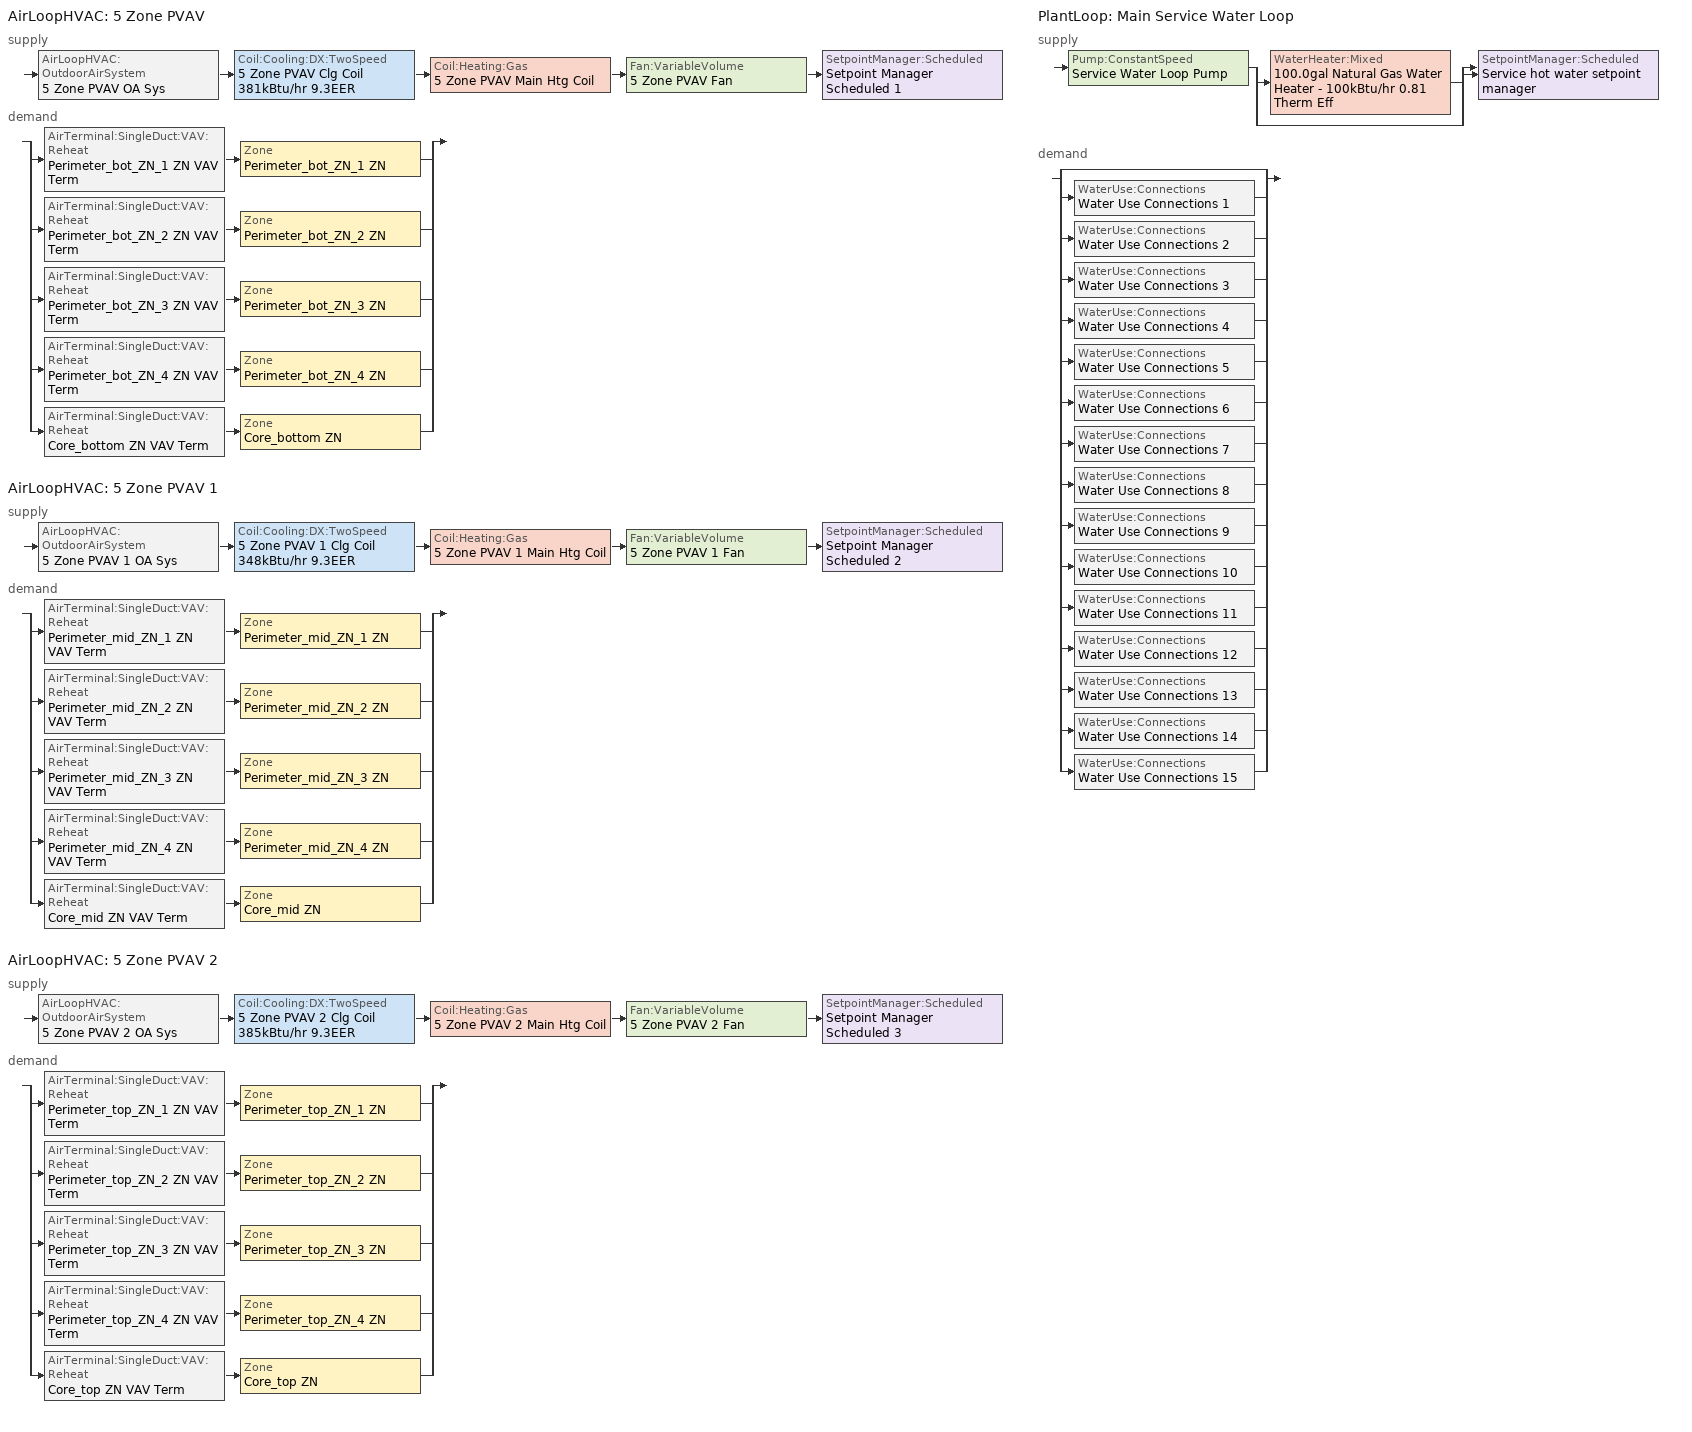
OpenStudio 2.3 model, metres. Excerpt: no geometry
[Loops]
AirLoopHVAC '5 Zone PVAV'
 supply: AirLoopHVAC:OutdoorAirSystem '5 Zone PVAV OA Sys' > Coil:Cooling:DX:TwoSpeed '5 Zone PVAV Clg Coil 381kBtu/hr 9.3EER' > Coil:Heating:Gas '5 Zone PVAV Main Htg Coil' > Fan:VariableVolume '5 Zone PVAV Fan' > SetpointManager:Scheduled 'Setpoint Manager Scheduled 1'
 demand: split
  | AirTerminal:SingleDuct:VAV:Reheat 'Perimeter_bot_ZN_1 ZN VAV Term' > Zone 'Perimeter_bot_ZN_1 ZN'
  | AirTerminal:SingleDuct:VAV:Reheat 'Perimeter_bot_ZN_2 ZN VAV Term' > Zone 'Perimeter_bot_ZN_2 ZN'
  | AirTerminal:SingleDuct:VAV:Reheat 'Perimeter_bot_ZN_3 ZN VAV Term' > Zone 'Perimeter_bot_ZN_3 ZN'
  | AirTerminal:SingleDuct:VAV:Reheat 'Perimeter_bot_ZN_4 ZN VAV Term' > Zone 'Perimeter_bot_ZN_4 ZN'
  | AirTerminal:SingleDuct:VAV:Reheat 'Core_bottom ZN VAV Term' > Zone 'Core_bottom ZN'
AirLoopHVAC '5 Zone PVAV 1'
 supply: AirLoopHVAC:OutdoorAirSystem '5 Zone PVAV 1 OA Sys' > Coil:Cooling:DX:TwoSpeed '5 Zone PVAV 1 Clg Coil 348kBtu/hr 9.3EER' > Coil:Heating:Gas '5 Zone PVAV 1 Main Htg Coil' > Fan:VariableVolume '5 Zone PVAV 1 Fan' > SetpointManager:Scheduled 'Setpoint Manager Scheduled 2'
 demand: split
  | AirTerminal:SingleDuct:VAV:Reheat 'Perimeter_mid_ZN_1 ZN VAV Term' > Zone 'Perimeter_mid_ZN_1 ZN'
  | AirTerminal:SingleDuct:VAV:Reheat 'Perimeter_mid_ZN_2 ZN VAV Term' > Zone 'Perimeter_mid_ZN_2 ZN'
  | AirTerminal:SingleDuct:VAV:Reheat 'Perimeter_mid_ZN_3 ZN VAV Term' > Zone 'Perimeter_mid_ZN_3 ZN'
  | AirTerminal:SingleDuct:VAV:Reheat 'Perimeter_mid_ZN_4 ZN VAV Term' > Zone 'Perimeter_mid_ZN_4 ZN'
  | AirTerminal:SingleDuct:VAV:Reheat 'Core_mid ZN VAV Term' > Zone 'Core_mid ZN'
AirLoopHVAC '5 Zone PVAV 2'
 supply: AirLoopHVAC:OutdoorAirSystem '5 Zone PVAV 2 OA Sys' > Coil:Cooling:DX:TwoSpeed '5 Zone PVAV 2 Clg Coil 385kBtu/hr 9.3EER' > Coil:Heating:Gas '5 Zone PVAV 2 Main Htg Coil' > Fan:VariableVolume '5 Zone PVAV 2 Fan' > SetpointManager:Scheduled 'Setpoint Manager Scheduled 3'
 demand: split
  | AirTerminal:SingleDuct:VAV:Reheat 'Perimeter_top_ZN_1 ZN VAV Term' > Zone 'Perimeter_top_ZN_1 ZN'
  | AirTerminal:SingleDuct:VAV:Reheat 'Perimeter_top_ZN_2 ZN VAV Term' > Zone 'Perimeter_top_ZN_2 ZN'
  | AirTerminal:SingleDuct:VAV:Reheat 'Perimeter_top_ZN_3 ZN VAV Term' > Zone 'Perimeter_top_ZN_3 ZN'
  | AirTerminal:SingleDuct:VAV:Reheat 'Perimeter_top_ZN_4 ZN VAV Term' > Zone 'Perimeter_top_ZN_4 ZN'
  | AirTerminal:SingleDuct:VAV:Reheat 'Core_top ZN VAV Term' > Zone 'Core_top ZN'
PlantLoop 'Main Service Water Loop'
 supply: Pump:ConstantSpeed 'Service Water Loop Pump' > split
  | WaterHeater:Mixed '100.0gal Natural Gas Water Heater - 100kBtu/hr 0.81 Therm Eff'
  | bypass
  join > SetpointManager:Scheduled 'Service hot water setpoint manager'
 demand: split
  | bypass
  | WaterUse:Connections 'Water Use Connections 1'
  | WaterUse:Connections 'Water Use Connections 2'
  | WaterUse:Connections 'Water Use Connections 3'
  | WaterUse:Connections 'Water Use Connections 4'
  | WaterUse:Connections 'Water Use Connections 5'
  | WaterUse:Connections 'Water Use Connections 6'
  | WaterUse:Connections 'Water Use Connections 7'
  | WaterUse:Connections 'Water Use Connections 8'
  | WaterUse:Connections 'Water Use Connections 9'
  | WaterUse:Connections 'Water Use Connections 10'
  | WaterUse:Connections 'Water Use Connections 11'
  | WaterUse:Connections 'Water Use Connections 12'
  | WaterUse:Connections 'Water Use Connections 13'
  | WaterUse:Connections 'Water Use Connections 14'
  | WaterUse:Connections 'Water Use Connections 15'
[Sizing:Zone] Zone Cooling Design Supply Air Temperature Input Method=SupplyAirTemperature; Zone Cooling Design Supply Air Temperature {C}=12.7778; Zone Cooling Design Supply Air Temperature Difference {deltaC}=11.11; Zone Heating Design Supply Air Temperature Input Method=SupplyAirTemperature; Zone Heating Design Supply Air Temperature {C}=50; Zone Heating Design Supply Air Temperature Difference {deltaC}=11.11; Zone Cooling Design Supply Air Humidity Ratio {kg-H2O/kg-air}=0.0085; Zone Heating Design Supply Air Humidity Ratio {kg-H2O/kg-air}=0.008; Cooling Design Air Flow Method=DesignDay; Heating Design Air Flow Method=DesignDay; Account for Dedicated Outdoor Air System=No; Dedicated Outdoor Air System Control Strategy=NeutralSupplyAir; Dedicated Outdoor Air Low Setpoint Temperature for Design {C}=autosize; Dedicated Outdoor Air High Setpoint Temperature for Design {C}=autosize
Core_mid ZN; Perimeter_top_ZN_2 ZN; Perimeter_bot_ZN_4 ZN; Perimeter_top_ZN_4 ZN; Perimeter_mid_ZN_3 ZN; Core_top ZN; Perimeter_mid_ZN_2 ZN; Perimeter_bot_ZN_3 ZN; Perimeter_mid_ZN_4 ZN; Perimeter_bot_ZN_2 ZN; Perimeter_top_ZN_3 ZN; Perimeter_top_ZN_1 ZN; Core_bottom ZN; Perimeter_bot_ZN_1 ZN; Perimeter_mid_ZN_1 ZN
[Zone equipment]
Core_mid ZN: Core_mid ZN VAV Term
Perimeter_top_ZN_2 ZN: Perimeter_top_ZN_2 ZN VAV Term
Perimeter_bot_ZN_4 ZN: Perimeter_bot_ZN_4 ZN VAV Term
Perimeter_top_ZN_4 ZN: Perimeter_top_ZN_4 ZN VAV Term
Perimeter_mid_ZN_3 ZN: Perimeter_mid_ZN_3 ZN VAV Term
Core_top ZN: Core_top ZN VAV Term
Perimeter_mid_ZN_2 ZN: Perimeter_mid_ZN_2 ZN VAV Term
Perimeter_bot_ZN_3 ZN: Perimeter_bot_ZN_3 ZN VAV Term
Perimeter_mid_ZN_4 ZN: Perimeter_mid_ZN_4 ZN VAV Term
Perimeter_bot_ZN_2 ZN: Perimeter_bot_ZN_2 ZN VAV Term
Perimeter_top_ZN_3 ZN: Perimeter_top_ZN_3 ZN VAV Term
Perimeter_top_ZN_1 ZN: Perimeter_top_ZN_1 ZN VAV Term
Core_bottom ZN: Core_bottom ZN VAV Term
Perimeter_bot_ZN_1 ZN: Perimeter_bot_ZN_1 ZN VAV Term
Perimeter_mid_ZN_1 ZN: Perimeter_mid_ZN_1 ZN VAV Term
[AirLoopHVAC] Availability Schedule=OfficeMedium HVACOperationSchd; Design Supply Air Flow Rate {m3/s}=AutoSize
Name | Availability Manager
5 Zone PVAV | Availability Manager Night Cycle 1
5 Zone PVAV 1 | Availability Manager Night Cycle 2
5 Zone PVAV 2 | Availability Manager Night Cycle 3
[Sizing:System] Type of Load to Size On=Sensible; Design Outdoor Air Flow Rate {m3/s}=1.40608; Minimum System Air Flow Ratio=0.3; Preheat Design Temperature {C}=7; Preheat Design Humidity Ratio {kg-H2O/kg-Air}=0.008; Precool Design Temperature {C}=12.8; Precool Design Humidity Ratio {kg-H2O/kg-Air}=0.008; Central Cooling Design Supply Air Temperature {C}=14; Central Heating Design Supply Air Temperature {C}=16.6667; Sizing Option=Coincident; 100% Outdoor Air in Cooling=No; 100% Outdoor Air in Heating=No; Central Cooling Design Supply Air Humidity Ratio {kg-H2O/kg-Air}=0.0085; Central Heating Design Supply Air Humidity Ratio {kg-H2O/kg-Air}=0.008; Cooling Design Air Flow Method=DesignDay; Cooling Design Air Flow Rate {m3/s}=0; Heating Design Air Flow Method=DesignDay; Heating Design Air Flow Rate {m3/s}=0; System Outdoor Air Method=ZoneSum; Zone Maximum Outdoor Air Fraction=1; Cooling Supply Air Flow Rate Per Floor Area {m3/s-m2}=0.00996765; Cooling Fraction of Autosized Cooling Supply Air Flow Rate=1; Cooling Supply Air Flow Rate Per Unit Cooling Capacity {m3/s-W}=3.94755e-05; Heating Supply Air Flow Rate Per Floor Area {m3/s-m2}=0.00996765; Heating Fraction of Autosized Heating Supply Air Flow Rate=1; Heating Fraction of Autosized Cooling Supply Air Flow Rate=1; Heating Supply Air Flow Rate Per Unit Heating Capacity {m3/s-W}=3.15882e-05; Cooling Design Capacity Method=CoolingDesignCapacity; Cooling Design Capacity {W}=autosize; Cooling Design Capacity Per Floor Area {W/m2}=234.7; Fraction of Autosized Cooling Design Capacity=1; Heating Design Capacity Method=HeatingDesignCapacity; Heating Design Capacity {W}=autosize; Heating Design Capacity Per Floor Area {W/m2}=157; Fraction of Autosized Heating Design Capacity=1; Central Cooling Capacity Control Method=OnOff
5 Zone PVAV; 5 Zone PVAV 1; 5 Zone PVAV 2
[SetpointManager:Scheduled] Control Variable=Temperature
Name | Schedule
Setpoint Manager Scheduled 1 | Supply Air Temp - 55F
Setpoint Manager Scheduled 2 | Supply Air Temp - 55F 1
Setpoint Manager Scheduled 3 | Supply Air Temp - 55F 2
Service hot water setpoint manager | Service Water Loop Temp - 140F
[AvailabilityManager:NightCycle] Control Type=CycleOnAny; Thermostat Tolerance {deltaC}=1; Cycling Run Time {s}=3600
Availability Manager Night Cycle 1; Availability Manager Night Cycle 2; Availability Manager Night Cycle 3
[Fan:VariableVolume] Availability Schedule=Always On Discrete; Fan Efficiency=0.5915; Pressure Rise {Pa}=1574.24; Maximum Flow Rate {m3/s}=Autosize; Fan Power Minimum Flow Rate Input Method=Fraction; Fan Power Minimum Flow Fraction=0.2; Fan Power Minimum Air Flow Rate {m3/s}=0; Motor Efficiency=0.91; Motor In Airstream Fraction=1; Fan Power Coefficient 1=0.0013; Fan Power Coefficient 2=0.147; Fan Power Coefficient 3=0.9506; Fan Power Coefficient 4=-0.0998; Fan Power Coefficient 5=0
5 Zone PVAV Fan; 5 Zone PVAV 1 Fan; 5 Zone PVAV 2 Fan
[Coil:Heating:Gas] Availability Schedule=Always On Discrete; Gas Burner Efficiency=0.8; Nominal Capacity {W}=AutoSize; Parasitic Electric Load {W}=0; Parasitic Gas Load {W}=0
5 Zone PVAV Main Htg Coil; 5 Zone PVAV 1 Main Htg Coil; 5 Zone PVAV 2 Main Htg Coil
[Coil:Cooling:DX:TwoSpeed] Availability Schedule=Always On Discrete; Rated High Speed Total Cooling Capacity {W}=Autosize; Rated High Speed Sensible Heat Ratio=Autosize; Rated High Speed Air Flow Rate {m3/s}=Autosize; Rated Low Speed Total Cooling Capacity {W}=Autosize; Rated Low Speed Sensible Heat Ratio=0.69; Condenser Type=AirCooled; High Speed Evaporative Condenser Effectiveness=0; High Speed Evaporative Condenser Air Flow Rate {m3/s}=Autosize; High Speed Evaporative Condenser Pump Rated Power Consumption {W}=Autosize; Low Speed Evaporative Condenser Effectiveness=0; Low Speed Evaporative Condenser Air Flow Rate {m3/s}=Autosize; Low Speed Evaporative Condenser Pump Rated Power Consumption {W}=Autosize; Basin Heater Capacity {W/K}=10; Basin Heater Setpoint Temperature {C}=2
Name | Rated High Speed COP {W/W} | Total Cooling Capacity Function of Temperature Curve | Total Cooling Capacity Function of Flow Fraction Curve | Energy Input Ratio Function of Temperature Curve | Energy Input Ratio Function of Flow Fraction Curve | Part Load Fraction Correlation Curve | Rated Low Speed COP {W/W} | Low Speed Total Cooling Capacity Function of Temperature Curve | Low Speed Energy Input Ratio Function of Temperature Curve
5 Zone PVAV Clg Coil 381kBtu/hr 9.3EER | 3.42137 | CoilClgDXQRatio_fTwbToadbSI 4 | CoilClgDXSnglQRatio_fCFMRatio 2 | CoilClgDXEIRRatio_fTwbToadbSI 4 | CoilClgDXSnglEIRRatio_fCFMRatio 2 | CoilClgDXEIRRatio_fQFrac 2 | 3.42137 | CoilClgDXQRatio_fTwbToadbSI 5 | CoilClgDXEIRRatio_fTwbToadbSI 5
5 Zone PVAV 1 Clg Coil 348kBtu/hr 9.3EER | 3.39706 | CoilClgDXQRatio_fTwbToadbSI | CoilClgDXSnglQRatio_fCFMRatio | CoilClgDXEIRRatio_fTwbToadbSI | CoilClgDXSnglEIRRatio_fCFMRatio | CoilClgDXEIRRatio_fQFrac | 3.39706 | CoilClgDXQRatio_fTwbToadbSI 1 | CoilClgDXEIRRatio_fTwbToadbSI 1
5 Zone PVAV 2 Clg Coil 385kBtu/hr 9.3EER | 3.42399 | CoilClgDXQRatio_fTwbToadbSI 2 | CoilClgDXSnglQRatio_fCFMRatio 1 | CoilClgDXEIRRatio_fTwbToadbSI 2 | CoilClgDXSnglEIRRatio_fCFMRatio 1 | CoilClgDXEIRRatio_fQFrac 1 | 3.42399 | CoilClgDXQRatio_fTwbToadbSI 3 | CoilClgDXEIRRatio_fTwbToadbSI 3
[Controller:OutdoorAir] Minimum Outdoor Air Flow Rate {m3/s}=0; Maximum Outdoor Air Flow Rate {m3/s}=Autosize; Economizer Control Type=NoEconomizer; Economizer Control Action Type=ModulateFlow; Economizer Maximum Limit Dry-Bulb Temperature {C}=28; Economizer Maximum Limit Enthalpy {J/kg}=64000; Economizer Minimum Limit Dry-Bulb Temperature {C}=-100; Lockout Type=LockoutWithCompressor; Minimum Limit Type=FixedMinimum; Minimum Outdoor Air Schedule=Always On Discrete; High Humidity Control=No; Heat Recovery Bypass Control Type=BypassWhenWithinEconomizerLimits
Name | Controller Mechanical Ventilation
Controller Outdoor Air 1 | 5 Zone PVAV Ventilation Controller
Controller Outdoor Air 2 | 5 Zone PVAV 1 Ventilation Controller
Controller Outdoor Air 3 | 5 Zone PVAV 2 Ventilation Controller
[Controller:MechanicalVentilation] Availability Schedule=OfficeMedium MinOA_MotorizedDamper_Sched; System Outdoor Air Method=ZoneSum
5 Zone PVAV Ventilation Controller; 5 Zone PVAV 1 Ventilation Controller; 5 Zone PVAV 2 Ventilation Controller
[AirLoopHVAC:OutdoorAirSystem]
Name | Controller
5 Zone PVAV OA Sys | Controller Outdoor Air 1
5 Zone PVAV 1 OA Sys | Controller Outdoor Air 2
5 Zone PVAV 2 OA Sys | Controller Outdoor Air 3
[Coil:Heating:Electric] Availability Schedule=Always On Discrete
Perimeter_bot_ZN_1 ZN Rht Coil; Perimeter_bot_ZN_2 ZN Rht Coil; Perimeter_bot_ZN_3 ZN Rht Coil; Perimeter_bot_ZN_4 ZN Rht Coil; Core_bottom ZN Rht Coil; Perimeter_mid_ZN_1 ZN Rht Coil; Perimeter_mid_ZN_2 ZN Rht Coil; Perimeter_mid_ZN_3 ZN Rht Coil; Perimeter_mid_ZN_4 ZN Rht Coil; Core_mid ZN Rht Coil; Perimeter_top_ZN_1 ZN Rht Coil; Perimeter_top_ZN_2 ZN Rht Coil; Perimeter_top_ZN_3 ZN Rht Coil; Perimeter_top_ZN_4 ZN Rht Coil; Core_top ZN Rht Coil
[AirTerminal:SingleDuct:VAV:Reheat] Availability Schedule=Always On Discrete; Maximum Air Flow Rate {m3/s}=AutoSize; Zone Minimum Air Flow Input Method=Constant; Fixed Minimum Air Flow Rate {m3/s}=0; Maximum Hot Water or Steam Flow Rate {m3/s}=AutoSize; Minimum Hot Water or Steam Flow Rate {m3/s}=0; Convergence Tolerance=0.001; Damper Heating Action=Normal; Maximum Flow per Zone Floor Area During Reheat {m3/s-m2}=AutoSize; Maximum Flow Fraction During Reheat=AutoSize; Maximum Reheat Air Temperature {C}=35; Control For Outdoor Air=No
Name | Constant Minimum Air Flow Fraction | Reheat Coil
Perimeter_bot_ZN_1 ZN VAV Term | 0.3 | Perimeter_bot_ZN_1 ZN Rht Coil
Perimeter_bot_ZN_2 ZN VAV Term | 0.3 | Perimeter_bot_ZN_2 ZN Rht Coil
Perimeter_bot_ZN_3 ZN VAV Term | 0.311432 | Perimeter_bot_ZN_3 ZN Rht Coil
Perimeter_bot_ZN_4 ZN VAV Term | 0.3 | Perimeter_bot_ZN_4 ZN Rht Coil
Core_bottom ZN VAV Term | 0.3 | Core_bottom ZN Rht Coil
Perimeter_mid_ZN_1 ZN VAV Term | 0.3 | Perimeter_mid_ZN_1 ZN Rht Coil
Perimeter_mid_ZN_2 ZN VAV Term | 0.3 | Perimeter_mid_ZN_2 ZN Rht Coil
Perimeter_mid_ZN_3 ZN VAV Term | 0.3 | Perimeter_mid_ZN_3 ZN Rht Coil
Perimeter_mid_ZN_4 ZN VAV Term | 0.3 | Perimeter_mid_ZN_4 ZN Rht Coil
Core_mid ZN VAV Term | 0.380506 | Core_mid ZN Rht Coil
Perimeter_top_ZN_1 ZN VAV Term | 0.3 | Perimeter_top_ZN_1 ZN Rht Coil
Perimeter_top_ZN_2 ZN VAV Term | 0.3 | Perimeter_top_ZN_2 ZN Rht Coil
Perimeter_top_ZN_3 ZN VAV Term | 0.3 | Perimeter_top_ZN_3 ZN Rht Coil
Perimeter_top_ZN_4 ZN VAV Term | 0.3 | Perimeter_top_ZN_4 ZN Rht Coil
Core_top ZN VAV Term | 0.363537 | Core_top ZN Rht Coil
[PlantLoop]
Main Service Water Loop: Glycol Concentration=0; Maximum Loop Temperature {C}=60; Minimum Loop Temperature {C}=10; Plant Loop Volume {m3}=Autocalculate; Load Distribution Scheme=Optimal
[Sizing:Plant]
Main Service Water Loop: Loop Type=Heating; Design Loop Exit Temperature {C}=60; Loop Design Temperature Difference {deltaC}=5; Sizing Option=NonCoincident; Zone Timesteps in Averaging Window=1; Coincident Sizing Factor Mode=None
[Pump:ConstantSpeed]
Service Water Loop Pump: Rated Flow Rate {m3/s}=autosize; Rated Pump Head {Pa}=29891; Rated Power Consumption {W}=autosize; Motor Efficiency=0.825; Fraction of Motor Inefficiencies to Fluid Stream=0; Pump Control Type=Intermittent
[WaterHeater:Mixed]
100.0gal Natural Gas Water Heater - 100kBtu/hr 0.81 Therm Eff: Tank Volume {m3}=0.378541; Setpoint Temperature Schedule=Service Water Loop Temp - 140F; Deadband Temperature Difference {deltaC}=2; Maximum Temperature Limit {C}=82.2222; Heater Control Type=Cycle; Heater Maximum Capacity {W}=29307.1; Heater Fuel Type=NaturalGas; Heater Thermal Efficiency=0.8098; Off Cycle Parasitic Fuel Consumption Rate {W}=1382.94; Off Cycle Parasitic Fuel Type=NaturalGas; Off Cycle Parasitic Heat Fraction to Tank=0.8; On Cycle Parasitic Fuel Consumption Rate {W}=1382.94; On Cycle Parasitic Fuel Type=NaturalGas; On Cycle Parasitic Heat Fraction to Tank=0; Ambient Temperature Indicator=Schedule; Ambient Temperature Schedule=Water Heater Ambient Temp Schedule - 70F; Off Cycle Loss Coefficient to Ambient Temperature {W/K}=7.38539; On Cycle Loss Coefficient to Ambient Temperature {W/K}=7.38539; Use Side Effectiveness=1; Source Side Effectiveness=1; Use Side Design Flow Rate {m3/s}=autosize; Source Side Design Flow Rate {m3/s}=autosize; Indirect Water Heating Recovery Time {hr}=1.5
[WaterUse:Connections]
Name | Water Use Equipment Name 1
Water Use Connections 1 | Perimeter_bot_zn_1 Service Water Use 0.04gal/min
Water Use Connections 2 | Perimeter_bot_zn_2 Service Water Use 0.02gal/min
Water Use Connections 3 | Perimeter_bot_zn_3 Service Water Use 0.04gal/min
Water Use Connections 4 | Perimeter_bot_zn_4 Service Water Use 0.02gal/min
Water Use Connections 5 | Core_bottom Service Water Use 0.17gal/min
Water Use Connections 6 | Perimeter_mid_zn_1 Service Water Use 0.04gal/min
Water Use Connections 7 | Perimeter_mid_zn_2 Service Water Use 0.02gal/min
Water Use Connections 8 | Perimeter_mid_zn_3 Service Water Use 0.04gal/min
Water Use Connections 9 | Perimeter_mid_zn_4 Service Water Use 0.02gal/min
Water Use Connections 10 | Core_mid Service Water Use 0.17gal/min
Water Use Connections 11 | Perimeter_top_zn_1 Service Water Use 0.04gal/min
Water Use Connections 12 | Perimeter_top_zn_2 Service Water Use 0.02gal/min
Water Use Connections 13 | Perimeter_top_zn_3 Service Water Use 0.04gal/min
Water Use Connections 14 | Perimeter_top_zn_4 Service Water Use 0.02gal/min
Water Use Connections 15 | Core_top Service Water Use 0.17gal/min
[WaterUse:Equipment:Definition]
Name | Peak Flow Rate {m3/s} | Target Temperature Schedule | Sensible Fraction Schedule | Latent Fraction Schedule
Perimeter_bot_zn_1 Service Water Use Def 0.04gal/min | 2.23171e-06 | Schedule Ruleset 5 | Schedule Ruleset 3 | Schedule Ruleset 4
Perimeter_bot_zn_2 Service Water Use Def 0.02gal/min | 1.41286e-06 | Schedule Ruleset 8 | Schedule Ruleset 6 | Schedule Ruleset 7
Perimeter_bot_zn_3 Service Water Use Def 0.04gal/min | 2.23171e-06 | Schedule Ruleset 11 | Schedule Ruleset 9 | Schedule Ruleset 10
Perimeter_bot_zn_4 Service Water Use Def 0.02gal/min | 1.41277e-06 | Schedule Ruleset 14 | Schedule Ruleset 12 | Schedule Ruleset 13
Core_bottom Service Water Use Def 0.17gal/min | 1.05864e-05 | Schedule Ruleset 17 | Schedule Ruleset 15 | Schedule Ruleset 16
Perimeter_mid_zn_1 Service Water Use Def 0.04gal/min | 2.23171e-06 | Schedule Ruleset 20 | Schedule Ruleset 18 | Schedule Ruleset 19
Perimeter_mid_zn_2 Service Water Use Def 0.02gal/min | 1.41286e-06 | Schedule Ruleset 23 | Schedule Ruleset 21 | Schedule Ruleset 22
Perimeter_mid_zn_3 Service Water Use Def 0.04gal/min | 2.23171e-06 | Schedule Ruleset 26 | Schedule Ruleset 24 | Schedule Ruleset 25
Perimeter_mid_zn_4 Service Water Use Def 0.02gal/min | 1.41277e-06 | Schedule Ruleset 29 | Schedule Ruleset 27 | Schedule Ruleset 28
Core_mid Service Water Use Def 0.17gal/min | 1.05864e-05 | Schedule Ruleset 32 | Schedule Ruleset 30 | Schedule Ruleset 31
Perimeter_top_zn_1 Service Water Use Def 0.04gal/min | 2.23171e-06 | Schedule Ruleset 35 | Schedule Ruleset 33 | Schedule Ruleset 34
Perimeter_top_zn_2 Service Water Use Def 0.02gal/min | 1.41286e-06 | Schedule Ruleset 38 | Schedule Ruleset 36 | Schedule Ruleset 37
Perimeter_top_zn_3 Service Water Use Def 0.04gal/min | 2.23171e-06 | Schedule Ruleset 41 | Schedule Ruleset 39 | Schedule Ruleset 40
Perimeter_top_zn_4 Service Water Use Def 0.02gal/min | 1.41277e-06 | Schedule Ruleset 44 | Schedule Ruleset 42 | Schedule Ruleset 43
Core_top Service Water Use Def 0.17gal/min | 1.05864e-05 | Schedule Ruleset 47 | Schedule Ruleset 45 | Schedule Ruleset 46
[WaterUse:Equipment] Flow Rate Fraction Schedule=OfficeMedium BLDG_SWH_SCH
Name | Water Use Equipment Definition
Perimeter_bot_zn_1 Service Water Use 0.04gal/min | Perimeter_bot_zn_1 Service Water Use Def 0.04gal/min
Perimeter_bot_zn_2 Service Water Use 0.02gal/min | Perimeter_bot_zn_2 Service Water Use Def 0.02gal/min
Perimeter_bot_zn_3 Service Water Use 0.04gal/min | Perimeter_bot_zn_3 Service Water Use Def 0.04gal/min
Perimeter_bot_zn_4 Service Water Use 0.02gal/min | Perimeter_bot_zn_4 Service Water Use Def 0.02gal/min
Core_bottom Service Water Use 0.17gal/min | Core_bottom Service Water Use Def 0.17gal/min
Perimeter_mid_zn_1 Service Water Use 0.04gal/min | Perimeter_mid_zn_1 Service Water Use Def 0.04gal/min
Perimeter_mid_zn_2 Service Water Use 0.02gal/min | Perimeter_mid_zn_2 Service Water Use Def 0.02gal/min
Perimeter_mid_zn_3 Service Water Use 0.04gal/min | Perimeter_mid_zn_3 Service Water Use Def 0.04gal/min
Perimeter_mid_zn_4 Service Water Use 0.02gal/min | Perimeter_mid_zn_4 Service Water Use Def 0.02gal/min
Core_mid Service Water Use 0.17gal/min | Core_mid Service Water Use Def 0.17gal/min
Perimeter_top_zn_1 Service Water Use 0.04gal/min | Perimeter_top_zn_1 Service Water Use Def 0.04gal/min
Perimeter_top_zn_2 Service Water Use 0.02gal/min | Perimeter_top_zn_2 Service Water Use Def 0.02gal/min
Perimeter_top_zn_3 Service Water Use 0.04gal/min | Perimeter_top_zn_3 Service Water Use Def 0.04gal/min
Perimeter_top_zn_4 Service Water Use 0.02gal/min | Perimeter_top_zn_4 Service Water Use Def 0.02gal/min
Core_top Service Water Use 0.17gal/min | Core_top Service Water Use Def 0.17gal/min
[Schedule:Ruleset]
OfficeMedium HVACOperationSchd: Default Day Schedule=OfficeMedium HVACOperationSchd Default; Summer Design Day Schedule=OfficeMedium HVACOperationSchd Summer Design Day; Winter Design Day Schedule=OfficeMedium HVACOperationSchd Winter Design Day
OfficeMedium MinOA_MotorizedDamper_Sched: Default Day Schedule=OfficeMedium MinOA_MotorizedDamper_Sched Default; Summer Design Day Schedule=OfficeMedium MinOA_MotorizedDamper_Sched Summer Design Day; Winter Design Day Schedule=OfficeMedium MinOA_MotorizedDamper_Sched Winter Design Day
Supply Air Temp - 55F: Default Day Schedule=Supply Air Temp - 55F Default
Supply Air Temp - 55F 1: Default Day Schedule=Supply Air Temp - 55F Default 1
Supply Air Temp - 55F 2: Default Day Schedule=Supply Air Temp - 55F Default 2
Service Water Loop Temp - 140F: Default Day Schedule=Service Water Loop Temp - 140F Default
Water Heater Ambient Temp Schedule - 70F: Default Day Schedule=Water Heater Ambient Temp Schedule - 70F Default
Schedule Ruleset 3: Default Day Schedule=Schedule Day 28
Schedule Ruleset 4: Default Day Schedule=Schedule Day 29
Schedule Ruleset 5: Default Day Schedule=Schedule Day 30
OfficeMedium BLDG_SWH_SCH: Default Day Schedule=OfficeMedium BLDG_SWH_SCH Default; Summer Design Day Schedule=OfficeMedium BLDG_SWH_SCH Summer Design Day; Winter Design Day Schedule=OfficeMedium BLDG_SWH_SCH Winter Design Day
Schedule Ruleset 6: Default Day Schedule=Schedule Day 33
Schedule Ruleset 7: Default Day Schedule=Schedule Day 34
Schedule Ruleset 8: Default Day Schedule=Schedule Day 35
Schedule Ruleset 9: Default Day Schedule=Schedule Day 36
Schedule Ruleset 10: Default Day Schedule=Schedule Day 37
Schedule Ruleset 11: Default Day Schedule=Schedule Day 38
Schedule Ruleset 12: Default Day Schedule=Schedule Day 39
Schedule Ruleset 13: Default Day Schedule=Schedule Day 40
Schedule Ruleset 14: Default Day Schedule=Schedule Day 41
Schedule Ruleset 15: Default Day Schedule=Schedule Day 42
Schedule Ruleset 16: Default Day Schedule=Schedule Day 43
Schedule Ruleset 17: Default Day Schedule=Schedule Day 44
Schedule Ruleset 18: Default Day Schedule=Schedule Day 45
Schedule Ruleset 19: Default Day Schedule=Schedule Day 46
Schedule Ruleset 20: Default Day Schedule=Schedule Day 47
Schedule Ruleset 21: Default Day Schedule=Schedule Day 48
Schedule Ruleset 22: Default Day Schedule=Schedule Day 49
Schedule Ruleset 23: Default Day Schedule=Schedule Day 50
Schedule Ruleset 24: Default Day Schedule=Schedule Day 51
Schedule Ruleset 25: Default Day Schedule=Schedule Day 52
Schedule Ruleset 26: Default Day Schedule=Schedule Day 53
Schedule Ruleset 27: Default Day Schedule=Schedule Day 54
Schedule Ruleset 28: Default Day Schedule=Schedule Day 55
Schedule Ruleset 29: Default Day Schedule=Schedule Day 56
Schedule Ruleset 30: Default Day Schedule=Schedule Day 57
Schedule Ruleset 31: Default Day Schedule=Schedule Day 58
Schedule Ruleset 32: Default Day Schedule=Schedule Day 59
Schedule Ruleset 33: Default Day Schedule=Schedule Day 60
Schedule Ruleset 34: Default Day Schedule=Schedule Day 61
Schedule Ruleset 35: Default Day Schedule=Schedule Day 62
Schedule Ruleset 36: Default Day Schedule=Schedule Day 63
Schedule Ruleset 37: Default Day Schedule=Schedule Day 64
Schedule Ruleset 38: Default Day Schedule=Schedule Day 65
Schedule Ruleset 39: Default Day Schedule=Schedule Day 66
Schedule Ruleset 40: Default Day Schedule=Schedule Day 67
Schedule Ruleset 41: Default Day Schedule=Schedule Day 68
Schedule Ruleset 42: Default Day Schedule=Schedule Day 69
Schedule Ruleset 43: Default Day Schedule=Schedule Day 70
Schedule Ruleset 44: Default Day Schedule=Schedule Day 71
Schedule Ruleset 45: Default Day Schedule=Schedule Day 72
Schedule Ruleset 46: Default Day Schedule=Schedule Day 73
Schedule Ruleset 47: Default Day Schedule=Schedule Day 74
[Schedule:Day]
OfficeMedium HVACOperationSchd Default; OfficeMedium MinOA_MotorizedDamper_Sched Default: 24, 0, 0
OfficeMedium HVACOperationSchd Summer Design Day; OfficeMedium HVACOperationSchd SmrDsn|Wkdy Day: 6, 0, 0, 22, 0, 1, 24, 0, 0
OfficeMedium HVACOperationSchd Winter Design Day; OfficeMedium HVACOperationSchd WntrDsn|Sat Day: 6, 0, 0, 18, 0, 1, 24, 0, 0
OfficeMedium MinOA_MotorizedDamper_Sched Summer Design Day; OfficeMedium MinOA_MotorizedDamper_Sched SmrDsn|Wkdy Day: 7, 0, 0, 22, 0, 1, 24, 0, 0
OfficeMedium MinOA_MotorizedDamper_Sched Winter Design Day; OfficeMedium MinOA_MotorizedDamper_Sched WntrDsn|Sat Day: 7, 0, 0, 18, 0, 1, 24, 0, 0
Supply Air Temp - 55F Default; Supply Air Temp - 55F Default 1; Supply Air Temp - 55F Default 2: 24, 0, 12.7778
Service Water Loop Temp - 140F Default: 24, 0, 60
Water Heater Ambient Temp Schedule - 70F Default: 24, 0, 21.1111
Schedule Day 28; Schedule Day 33; Schedule Day 36; Schedule Day 39; Schedule Day 42; Schedule Day 45; Schedule Day 48; Schedule Day 51; Schedule Day 54; Schedule Day 57; Schedule Day 60; Schedule Day 63; Schedule Day 66; Schedule Day 69; Schedule Day 72: 24, 0, 0.2
Schedule Day 29; Schedule Day 34; Schedule Day 37; Schedule Day 40; Schedule Day 43; Schedule Day 46; Schedule Day 49; Schedule Day 52; Schedule Day 55; Schedule Day 58; Schedule Day 61; Schedule Day 64; Schedule Day 67; Schedule Day 70; Schedule Day 73: 24, 0, 0.05
Schedule Day 30; Schedule Day 35; Schedule Day 38; Schedule Day 41; Schedule Day 44; Schedule Day 47; Schedule Day 50; Schedule Day 53; Schedule Day 56; Schedule Day 59; Schedule Day 62; Schedule Day 65; Schedule Day 68; Schedule Day 71; Schedule Day 74: 24, 0, 43.3
OfficeMedium BLDG_SWH_SCH Default: 6, 0, 0, 11, 0, 0.04, 13, 0, 0.06, 14, 0, 0.09, 15, 0, 0.06, 18, 0, 0.04, 24, 0, 0
OfficeMedium BLDG_SWH_SCH Summer Design Day; OfficeMedium BLDG_SWH_SCH SmrDsn|Wkdy Day: 6, 0, 0, 7, 0, 0.07, 8, 0, 0.19, 9, 0, 0.35, 10, 0, 0.38, 11, 0, 0.39, 12, 0, 0.47, 13, 0, 0.57, 14, 0, 0.54, 15, 0, 0.34, 16, 0, 0.33, 17, 0, 0.44, 18, 0, 0.26, 19, 0, 0.21, 20, 0, 0.15, 21, 0, 0.17, 22, 0, 0.08, 24, 0, 0.05
OfficeMedium BLDG_SWH_SCH Winter Design Day; OfficeMedium BLDG_SWH_SCH WntrDsn|Sat Day: 6, 0, 0, 7, 0, 0.07, 8, 0, 0.11, 9, 0, 0.15, 10, 0, 0.21, 11, 0, 0.19, 12, 0, 0.23, 13, 0, 0.2, 14, 0, 0.19, 15, 0, 0.15, 16, 0, 0.13, 17, 0, 0.14, 19, 0, 0.07, 24, 0, 0
[Schedule:Rule] Date Specification Type=DateRange; Start Month=1; Start Day=1; End Month=12; End Day=31
Name | Schedule Ruleset | Rule Order | Day Schedule | Apply Monday | Apply Tuesday | Apply Wednesday | Apply Thursday | Apply Friday | Apply Saturday
Schedule Rule 16 | OfficeMedium HVACOperationSchd | 1 | OfficeMedium HVACOperationSchd SmrDsn|Wkdy Day | Yes | Yes | Yes | Yes | Yes
Schedule Rule 17 | OfficeMedium HVACOperationSchd | 0 | OfficeMedium HVACOperationSchd WntrDsn|Sat Day |  |  |  |  |  | Yes
Schedule Rule 18 | OfficeMedium MinOA_MotorizedDamper_Sched | 1 | OfficeMedium MinOA_MotorizedDamper_Sched SmrDsn|Wkdy Day | Yes | Yes | Yes | Yes | Yes
Schedule Rule 19 | OfficeMedium MinOA_MotorizedDamper_Sched | 0 | OfficeMedium MinOA_MotorizedDamper_Sched WntrDsn|Sat Day |  |  |  |  |  | Yes
Schedule Rule 23 | OfficeMedium BLDG_SWH_SCH | 1 | OfficeMedium BLDG_SWH_SCH SmrDsn|Wkdy Day | Yes | Yes | Yes | Yes | Yes
Schedule Rule 24 | OfficeMedium BLDG_SWH_SCH | 0 | OfficeMedium BLDG_SWH_SCH WntrDsn|Sat Day |  |  |  |  |  | Yes
[Schedule:Constant]
Always On Discrete: Value=1
[Curve:Biquadratic] Minimum Value of x=13.89; Maximum Value of x=25; Minimum Value of y=23.89; Maximum Value of y=46.11; Minimum Curve Output=0.77
Name | Coefficient1 Constant | Coefficient2 x | Coefficient3 x**2 | Coefficient4 y | Coefficient5 y**2 | Coefficient6 x*y | Maximum Curve Output
CoilClgDXQRatio_fTwbToadbSI; CoilClgDXQRatio_fTwbToadbSI 1; CoilClgDXQRatio_fTwbToadbSI 2; CoilClgDXQRatio_fTwbToadbSI 3; CoilClgDXQRatio_fTwbToadbSI 4; CoilClgDXQRatio_fTwbToadbSI 5 | 0.86779 | 0.014245 | 0.000554 | -0.007569 | 3.2e-05 | -0.000191 | 1.29
CoilClgDXEIRRatio_fTwbToadbSI; CoilClgDXEIRRatio_fTwbToadbSI 1; CoilClgDXEIRRatio_fTwbToadbSI 2; CoilClgDXEIRRatio_fTwbToadbSI 3; CoilClgDXEIRRatio_fTwbToadbSI 4; CoilClgDXEIRRatio_fTwbToadbSI 5 | 0.116709 | 0.028458 | -0.000411 | 0.021422 | 0.000162 | -0.00068 | 1.33
[Curve:Quadratic]
Name | Coefficient1 Constant | Coefficient2 x | Coefficient3 x**2 | Minimum Value of x | Maximum Value of x
CoilClgDXSnglQRatio_fCFMRatio; CoilClgDXSnglQRatio_fCFMRatio 1; CoilClgDXSnglQRatio_fCFMRatio 2 | 0.8 | 0.2 | 0 | 0.5 | 1.5
CoilClgDXSnglEIRRatio_fCFMRatio; CoilClgDXSnglEIRRatio_fCFMRatio 1; CoilClgDXSnglEIRRatio_fCFMRatio 2 | 1.156 | -0.1816 | 0.0256 | 0 | 1
[Curve:Cubic] Coefficient1 Constant=0; Coefficient2 x=5.1091; Coefficient3 x**2=-8.5515; Coefficient4 x**3=4.4744; Minimum Value of x=0.7; Maximum Value of x=1; Minimum Curve Output=0.92; Maximum Curve Output=1
CoilClgDXEIRRatio_fQFrac; CoilClgDXEIRRatio_fQFrac 1; CoilClgDXEIRRatio_fQFrac 2
